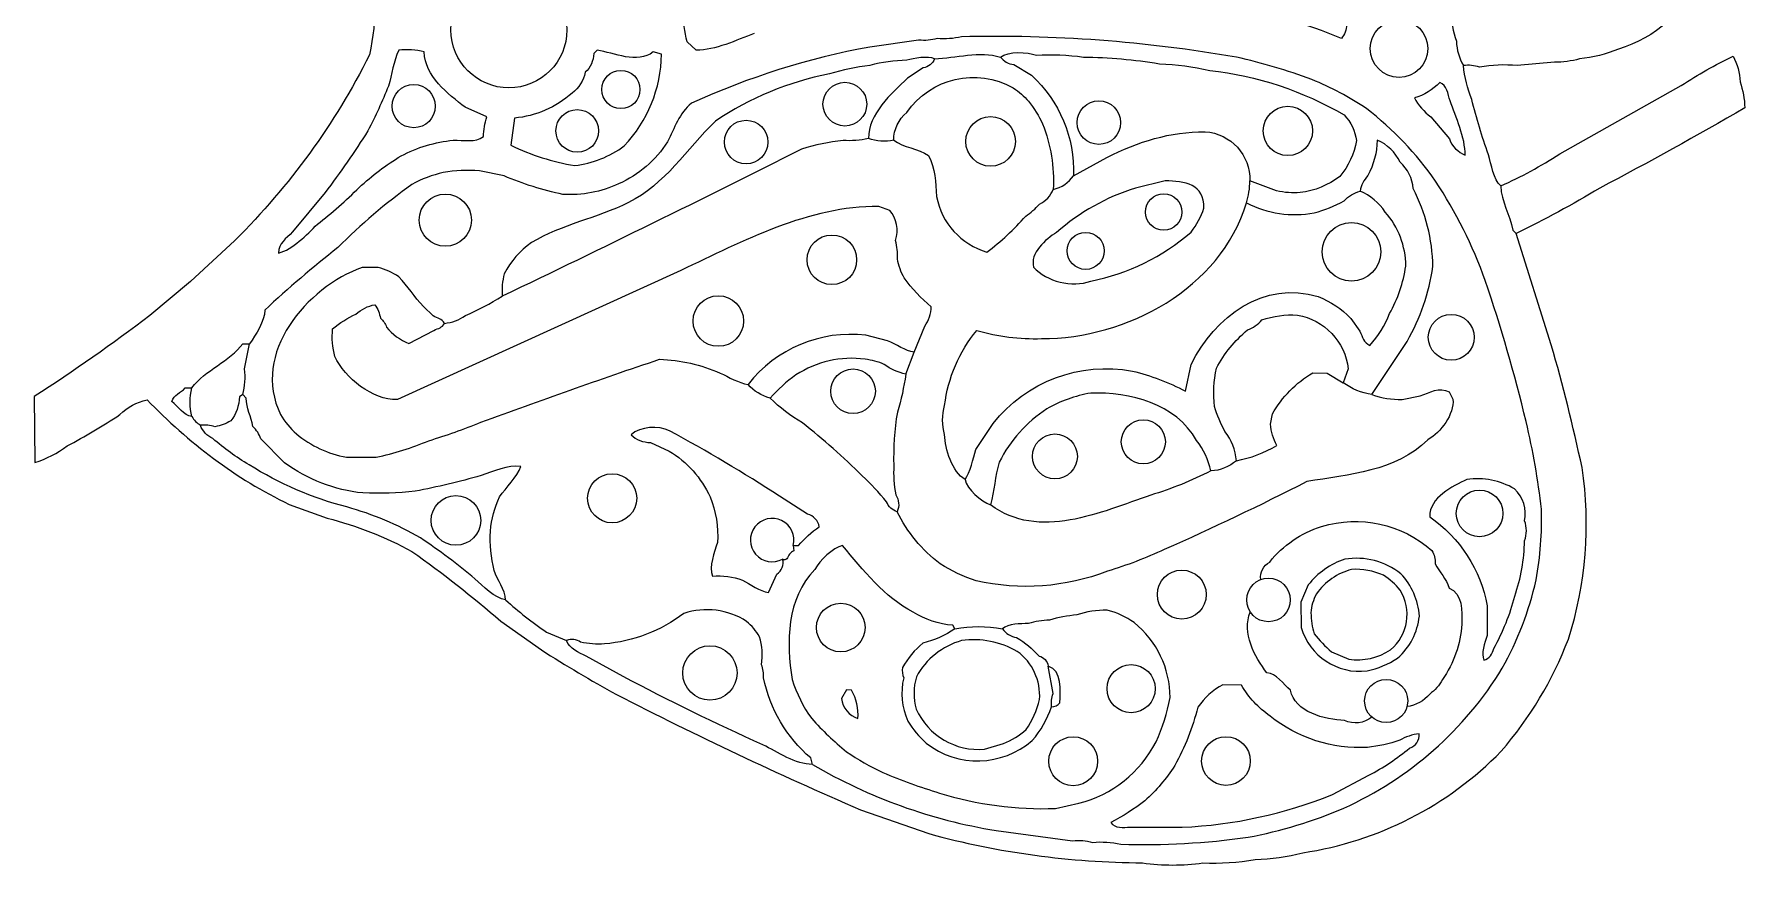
# Model space of a CAD drawing. Header units: inches. Extents: x 37.5 to 70.3, y 17.4 to 61.6.
# Drawn here: x 37.5 to 70.28, y 17.37 to 33.3 of the extents above; entities that cross this region are included whole.
import ezdxf

# ---------------------------------------------------------------- set-up
doc = ezdxf.new("R2010")
doc.units = ezdxf.units.IN
doc.header["$MEASUREMENT"] = 0
doc.layers.add('20_EXACT_CIRCLES', color=7, linetype='CONTINUOUS', lineweight=18)
doc.layers.add('30_SHARED_EDGES', color=7, linetype='CONTINUOUS', lineweight=18)

msp = doc.modelspace()

# ---------------------------------------------------------------- linework, layer by layer
at = {"layer": '20_EXACT_CIRCLES'}
for centre, radius in [((46.598, 33.379), 1.111), ((63.656, 33.021), 0.552), ((48.742, 32.237), 0.366), ((44.773, 31.918), 0.414), ((53.035, 31.956), 0.419), ((47.907, 31.443), 0.409), ((57.902, 31.602), 0.417), ((61.524, 31.444), 0.473), ((51.143, 31.231), 0.417), ((55.828, 31.242), 0.475), ((45.379, 29.735), 0.5), ((59.145, 29.889), 0.349), ((62.743, 29.128), 0.563), ((52.786, 28.975), 0.475), ((57.649, 29.146), 0.355), ((50.611, 27.802), 0.484), ((64.655, 27.491), 0.439), ((53.192, 26.458), 0.427), ((58.755, 25.489), 0.422), ((57.06, 25.209), 0.43), ((48.576, 24.407), 0.47), ((45.582, 23.983), 0.475), ((65.197, 24.118), 0.447), ((59.491, 22.563), 0.468), ((61.153, 22.461), 0.418), ((52.957, 21.932), 0.466), ((50.449, 21.062), 0.521), ((58.521, 20.761), 0.461), ((63.408, 20.525), 0.413), ((57.411, 19.371), 0.468), ((60.338, 19.374), 0.467)]:
    msp.add_circle(centre, radius, dxfattribs=at)
at = {"layer": '30_SHARED_EDGES'}
for p, q in [((50.186, 32.989), (50.01, 33.151)), ((54.449, 33.183), (53.516, 33.05)), ((48.287, 32.989), (48.222, 32.924)), ((49.522, 32.911), (49.36, 32.956)), ((54.535, 32.652), (54.238, 32.453)), ((56.27, 32.718), (56.61, 32.511)), ((66.633, 32.76), (65.917, 32.696)), ((66.734, 31.003), (69.064, 32.314)), ((46.175, 31.713), (45.761, 31.897)), ((46.702, 31.689), (46.637, 31.169)), ((64.264, 31.715), (64.62, 31.289)), ((57.417, 30.584), (58.057, 30.937)), ((46.503, 30.581), (46.031, 30.68)), ((59.172, 30.487), (58.607, 30.35)), ((61.309, 30.298), (60.797, 30.487)), ((43.074, 30.264), (42.451, 29.509)), ((53.894, 29.922), (53.684, 29.999)), ((65.833, 29.545), (65.898, 29.48)), ((41.347, 29.346), (40.495, 28.56)), ((66.573, 27.347), (65.898, 29.48)), ((40.495, 28.56), (39.715, 27.91)), ((44.091, 28.827), (43.784, 28.828)), ((49.893, 28.772), (44.459, 26.3)), ((45.143, 27.901), (44.958, 28.081)), ((44.681, 27.374), (45.159, 27.623)), ((54.363, 27.205), (54.566, 27.705)), ((62.729, 27.853), (62.901, 27.609)), ((41.497, 27.368), (41.627, 27.368)), ((41.53, 26.886), (41.627, 27.368)), ((53.855, 27.426), (53.437, 27.529)), ((63.136, 26.393), (63.809, 27.413)), ((54.201, 26.783), (54.363, 27.205)), ((59.562, 26.46), (59.674, 26.973)), ((62.68, 26.887), (62.584, 26.62)), ((62.001, 26.812), (62.275, 26.807)), ((62.275, 26.807), (62.584, 26.62)), ((37.5, 26.356), (37.512, 25.093)), ((40.392, 26.522), (40.522, 26.523)), ((41.497, 26.393), (41.432, 26.353)), ((41.562, 26.328), (41.497, 26.393)), ((63.712, 26.298), (64.058, 26.368)), ((64.618, 26.445), (64.688, 26.307)), ((61.189, 25.828), (61.228, 26.022)), ((55.543, 25.343), (55.877, 25.842)), ((42.298, 25.088), (41.843, 25.544)), ((49.309, 25.475), (49.667, 25.313)), ((43.484, 25.194), (44.052, 25.193)), ((42.389, 24.29), (43.114, 24.027)), ((52.318, 24.103), (51.781, 24.451)), ((52.044, 23.504), (52.055, 23.404)), ((52.044, 23.504), (52.148, 23.501)), ((51.569, 22.601), (51.734, 22.956)), ((61.915, 22.747), (61.774, 22.42)), ((61.774, 22.42), (61.777, 21.935)), ((65.344, 22.345), (65.342, 21.777)), ((46.443, 22.053), (47.219, 21.503)), ((55.143, 21.909), (55.104, 21.974)), ((47.319, 21.844), (47.703, 21.682)), ((48.786, 20.994), (48.079, 21.381)), ((62.363, 21.468), (62.69, 21.327)), ((57.025, 20.666), (56.93, 21.194)), ((53.064, 20.739), (52.972, 20.575)), ((53.161, 20.732), (53.064, 20.739)), ((60.634, 20.83), (60.277, 20.837)), ((55.713, 19.604), (56.075, 19.71)), ((52.414, 19.31), (52.381, 19.433)), ((62.378, 18.735), (63.078, 19.102)), ((53.335, 18.442), (54.645, 17.984)), ((57.073, 18.466), (57.519, 18.567)), ((55.932, 18.045), (57.4, 17.849)), ((58.509, 18.108), (59.497, 18.108))]:
    msp.add_line(p, q, dxfattribs=at)
for points in [[(69.381, 34.431), (69.167, 33.729), (68.556, 33.222), (67.862, 33.012)], [(44.032, 33.914), (44.034, 33.574), (43.997, 33.236), (43.924, 32.904)], [(62.549, 33.216), (61.876, 33.496), (61.172, 33.693), (60.452, 33.801)], [(50.01, 33.151), (49.961, 33.342), (49.939, 33.539), (49.944, 33.736)], [(62.653, 33.476), (62.646, 33.381), (62.61, 33.29), (62.549, 33.216)], [(64.627, 33.737), (64.65, 33.541), (64.693, 33.347), (64.754, 33.16)], [(51.299, 33.307), (50.955, 33.184), (50.554, 32.989), (50.186, 32.989)], [(54.806, 33.215), (54.69, 33.18), (54.569, 33.169), (54.449, 33.183)], [(55.267, 33.248), (55.117, 33.21), (54.961, 33.199), (54.806, 33.215)], [(60.539, 32.855), (58.799, 33.158), (57.033, 33.289), (55.267, 33.248)], [(64.754, 33.16), (64.759, 32.996), (64.806, 32.836), (64.89, 32.696)], [(43.924, 32.904), (43.262, 31.565), (42.399, 30.403), (41.347, 29.346)], [(44.486, 32.989), (44.383, 32.776), (44.361, 32.528), (44.287, 32.303)], [(44.973, 32.956), (44.815, 33), (44.649, 33.011), (44.486, 32.989)], [(45.761, 31.897), (45.425, 32.155), (44.992, 32.488), (44.973, 32.956)], [(48.222, 32.924), (48.218, 32.788), (48.16, 32.659), (48.06, 32.566)], [(49.36, 32.956), (49.057, 32.72), (48.616, 32.94), (48.287, 32.989)], [(48.808, 31.155), (49.256, 31.631), (49.51, 32.257), (49.522, 32.911)], [(53.516, 33.05), (52.335, 32.833), (51.186, 32.472), (50.094, 31.975)], [(54.224, 32.796), (53.985, 32.791), (53.747, 32.758), (53.515, 32.699)], [(54.753, 32.826), (54.628, 32.876), (54.356, 32.842), (54.224, 32.796)], [(54.753, 32.826), (54.72, 32.731), (54.635, 32.664), (54.535, 32.652)], [(54.753, 32.826), (55.159, 32.843), (55.615, 32.978), (56.02, 32.859)], [(56.02, 32.859), (56.167, 32.973), (56.531, 32.956), (56.706, 32.894)], [(56.02, 32.859), (56.077, 32.775), (56.169, 32.723), (56.27, 32.718)], [(56.706, 32.894), (57.006, 32.911), (57.308, 32.899), (57.606, 32.859)], [(57.606, 32.859), (58.094, 32.854), (58.581, 32.811), (59.062, 32.73)], [(61.984, 32.428), (61.512, 32.603), (61.03, 32.746), (60.539, 32.855)], [(67.115, 32.824), (66.958, 32.779), (66.796, 32.758), (66.633, 32.76)], [(67.862, 33.012), (67.624, 32.912), (67.372, 32.849), (67.115, 32.824)], [(69.064, 32.314), (69.382, 32.522), (69.714, 32.71), (70.057, 32.875)], [(70.057, 32.875), (70.137, 32.723), (70.182, 32.555), (70.189, 32.383)], [(48.06, 32.566), (48.026, 32.408), (47.937, 32.267), (47.808, 32.169)], [(52.74, 32.537), (51.958, 32.383), (51.214, 32.075), (50.553, 31.63)], [(53.515, 32.699), (53.252, 32.669), (52.993, 32.615), (52.74, 32.537)], [(54.238, 32.453), (53.918, 32.156), (53.489, 31.769), (53.486, 31.299)], [(54.223, 31.797), (54.677, 32.462), (55.565, 32.666), (56.263, 32.266)], [(56.61, 32.511), (57.148, 32.018), (57.443, 31.314), (57.417, 30.584)], [(59.062, 32.73), (59.387, 32.72), (59.71, 32.677), (60.026, 32.601)], [(60.026, 32.601), (60.936, 32.502), (61.814, 32.211), (62.604, 31.749)], [(65.197, 32.666), (65.098, 32.699), (64.993, 32.709), (64.89, 32.696)], [(65.049, 32.048), (64.964, 32.255), (64.911, 32.473), (64.89, 32.696)], [(65.917, 32.696), (65.677, 32.717), (65.435, 32.707), (65.197, 32.666)], [(44.287, 32.303), (44.171, 32.011), (44.04, 31.725), (43.894, 31.447)], [(47.808, 32.169), (47.499, 31.896), (47.112, 31.728), (46.702, 31.689)], [(56.263, 32.266), (56.372, 32.195), (56.47, 32.109), (56.556, 32.012)], [(63.035, 31.868), (62.704, 32.089), (62.352, 32.277), (61.984, 32.428)], [(64.436, 32.371), (64.303, 32.23), (64.135, 32.128), (63.948, 32.077)], [(64.632, 32.021), (64.586, 32.155), (64.576, 32.319), (64.436, 32.371)], [(70.189, 32.383), (70.246, 32.223), (70.277, 32.054), (70.28, 31.884)], [(50.094, 31.975), (49.866, 31.789), (49.768, 31.492), (49.636, 31.237)], [(53.973, 31.267), (53.97, 31.473), (54.063, 31.668), (54.223, 31.797)], [(56.556, 32.012), (56.663, 31.879), (56.753, 31.733), (56.824, 31.577)], [(64.354, 30.484), (63.987, 31.009), (63.542, 31.475), (63.035, 31.868)], [(63.948, 32.077), (64.025, 31.934), (64.133, 31.81), (64.264, 31.715)], [(64.923, 30.982), (64.923, 31.311), (64.744, 31.712), (64.632, 32.021)], [(65.37, 30.988), (65.243, 31.335), (65.136, 31.688), (65.049, 32.048)], [(70.28, 31.884), (69.363, 31.355), (68.437, 30.842), (67.501, 30.347)], [(46.11, 31.335), (46.114, 31.464), (46.135, 31.591), (46.175, 31.713)], [(50.553, 31.63), (50.007, 31.093), (49.585, 30.418), (48.887, 30.071)], [(56.824, 31.577), (56.982, 31.18), (57.052, 30.752), (57.028, 30.324)], [(62.604, 31.749), (62.732, 31.613), (62.814, 31.442), (62.84, 31.258)], [(43.894, 31.447), (43.64, 31.04), (43.366, 30.645), (43.074, 30.264)], [(44.53, 30.965), (44.841, 31.129), (45.181, 31.231), (45.532, 31.264)], [(45.532, 31.264), (45.72, 31.269), (45.956, 31.218), (46.11, 31.335)], [(46.637, 31.169), (47.023, 30.981), (47.434, 30.85), (47.858, 30.78)], [(47.858, 30.78), (48.202, 30.822), (48.529, 30.951), (48.808, 31.155)], [(49.636, 31.237), (49.411, 30.881), (49.085, 30.601), (48.7, 30.432)], [(53.001, 31.263), (52.732, 31.23), (52.466, 31.174), (52.206, 31.097)], [(53.486, 31.299), (53.328, 31.26), (53.164, 31.248), (53.001, 31.263)], [(53.973, 31.267), (53.811, 31.232), (53.642, 31.243), (53.486, 31.299)], [(53.973, 31.267), (54.156, 31.124), (54.436, 31.11), (54.64, 30.97)], [(58.057, 30.937), (58.65, 31.238), (59.273, 31.43), (59.938, 31.429)], [(59.938, 31.429), (60.43, 31.395), (60.809, 30.98), (60.797, 30.487)], [(62.84, 31.258), (62.795, 31.005), (62.685, 30.768), (62.519, 30.571)], [(63.236, 31.267), (63.231, 31.029), (63.17, 30.796), (63.056, 30.587)], [(63.674, 30.844), (63.586, 31.035), (63.43, 31.186), (63.236, 31.267)], [(64.62, 31.289), (64.672, 31.148), (64.782, 31.036), (64.923, 30.982)], [(43.728, 30.362), (43.975, 30.589), (44.244, 30.791), (44.53, 30.965)], [(52.206, 31.097), (50.304, 30.136), (48.391, 29.196), (46.468, 28.277)], [(54.64, 30.97), (54.769, 30.724), (54.774, 30.459), (54.792, 30.186)], [(63.925, 30.339), (63.914, 30.535), (63.824, 30.718), (63.674, 30.844)], [(65.605, 30.389), (65.46, 30.511), (65.425, 30.806), (65.37, 30.988)], [(65.605, 30.389), (65.996, 30.565), (66.374, 30.77), (66.734, 31.003)], [(45.34, 30.647), (45.129, 30.599), (44.926, 30.522), (44.737, 30.418)], [(46.031, 30.68), (45.8, 30.696), (45.568, 30.685), (45.34, 30.647)], [(47.632, 30.228), (47.245, 30.309), (46.867, 30.427), (46.503, 30.581)], [(57.028, 30.324), (57.186, 30.359), (57.325, 30.452), (57.417, 30.584)], [(59.915, 29.964), (59.932, 30.419), (59.545, 30.487), (59.172, 30.487)], [(60.732, 30.064), (60.773, 30.202), (60.795, 30.344), (60.797, 30.487)], [(62.519, 30.571), (62.298, 30.403), (62.037, 30.297), (61.762, 30.262)], [(63.056, 30.587), (62.978, 30.506), (62.927, 30.403), (62.908, 30.292)], [(42.926, 29.656), (43.208, 29.873), (43.476, 30.109), (43.728, 30.362)], [(44.737, 30.418), (44.231, 30.056), (43.758, 29.651), (43.321, 29.209)], [(48.7, 30.432), (48.367, 30.274), (47.999, 30.204), (47.632, 30.228)], [(54.792, 30.186), (54.889, 29.678), (55.262, 29.267), (55.758, 29.122)], [(56.763, 30.043), (56.883, 30.1), (56.977, 30.201), (57.028, 30.324)], [(58.607, 30.35), (58.048, 30.176), (57.532, 29.886), (57.093, 29.498)], [(61.762, 30.262), (61.61, 30.249), (61.457, 30.261), (61.309, 30.298)], [(62.601, 30.105), (62.686, 30.192), (62.792, 30.256), (62.908, 30.292)], [(63.391, 29.89), (63.272, 30.068), (63.105, 30.208), (62.908, 30.292)], [(64.304, 28.846), (64.295, 29.367), (64.165, 29.878), (63.925, 30.339)], [(65.307, 28.577), (65.066, 29.248), (64.746, 29.888), (64.354, 30.484)], [(65.605, 30.389), (65.607, 30.094), (65.789, 29.834), (65.833, 29.545)], [(67.501, 30.347), (66.979, 30.034), (66.445, 29.745), (65.898, 29.48)], [(48.887, 30.071), (48.28, 29.769), (47.612, 29.655), (47.028, 29.304)], [(53.684, 29.999), (52.344, 30.007), (51.085, 29.335), (49.893, 28.772)], [(54.006, 29.345), (54.074, 29.544), (54.031, 29.763), (53.894, 29.922)], [(56.5, 29.811), (56.598, 29.875), (56.687, 29.953), (56.763, 30.043)], [(56.803, 27.465), (58.44, 27.465), (60.225, 28.419), (60.732, 30.064)], [(59.67, 29.507), (59.777, 29.645), (59.86, 29.799), (59.915, 29.964)], [(60.732, 30.064), (61.131, 29.861), (61.587, 29.793), (62.028, 29.873)], [(62.028, 29.873), (62.227, 29.929), (62.419, 30.007), (62.601, 30.105)], [(63.785, 28.856), (63.782, 29.237), (63.642, 29.604), (63.391, 29.89)], [(42.179, 29.104), (42.46, 29.17), (42.72, 29.455), (42.926, 29.656)], [(42.451, 29.509), (42.326, 29.38), (42.183, 29.292), (42.179, 29.104)], [(55.758, 29.122), (56.028, 29.326), (56.277, 29.557), (56.5, 29.811)], [(57.751, 28.567), (58.462, 28.708), (59.124, 29.032), (59.67, 29.507)], [(43.321, 29.209), (42.836, 28.831), (42.368, 28.431), (41.919, 28.011)], [(47.028, 29.304), (46.81, 29.148), (46.632, 28.944), (46.506, 28.707)], [(54.042, 28.991), (54.05, 29.11), (54.038, 29.23), (54.006, 29.345)], [(57.093, 29.498), (56.883, 29.379), (56.576, 29.088), (56.652, 28.837)], [(54.172, 28.627), (54.111, 28.741), (54.067, 28.864), (54.042, 28.991)], [(63.474, 27.945), (63.632, 28.227), (63.737, 28.536), (63.785, 28.856)], [(43.784, 28.828), (42.726, 28.45), (41.645, 27.18), (42.222, 26.012)], [(44.486, 28.649), (44.367, 28.734), (44.233, 28.794), (44.091, 28.827)], [(44.958, 28.081), (44.781, 28.259), (44.668, 28.473), (44.486, 28.649)], [(46.506, 28.707), (46.472, 28.567), (46.459, 28.422), (46.468, 28.277)], [(54.688, 28.077), (54.493, 28.237), (54.319, 28.422), (54.172, 28.627)], [(56.652, 28.837), (56.911, 28.551), (57.381, 28.438), (57.751, 28.567)], [(59.674, 26.973), (60.121, 27.883), (61.061, 28.593), (62.107, 28.271)], [(63.809, 27.413), (64.062, 27.856), (64.23, 28.342), (64.304, 28.846)], [(66.089, 25.876), (65.871, 26.788), (65.61, 27.689), (65.307, 28.577)], [(45.762, 27.909), (46.006, 28.015), (46.242, 28.138), (46.468, 28.277)], [(62.107, 28.271), (62.342, 28.178), (62.554, 28.035), (62.729, 27.853)], [(39.715, 27.91), (38.998, 27.362), (38.26, 26.843), (37.5, 26.356)], [(41.919, 28.011), (41.917, 27.803), (41.749, 27.537), (41.627, 27.368)], [(43.219, 27.652), (43.353, 27.767), (43.504, 27.862), (43.666, 27.933)], [(43.666, 27.933), (43.766, 28.028), (43.893, 28.092), (44.03, 28.115)], [(44.03, 28.115), (44.083, 28.037), (44.119, 27.948), (44.134, 27.855)], [(45.363, 27.758), (45.311, 27.847), (45.238, 27.851), (45.143, 27.901)], [(45.363, 27.758), (45.507, 27.771), (45.645, 27.824), (45.762, 27.909)], [(54.566, 27.705), (54.645, 27.813), (54.688, 27.943), (54.688, 28.077)], [(61.028, 27.823), (61.246, 27.898), (61.477, 27.93), (61.707, 27.916)], [(61.707, 27.916), (62.225, 27.829), (62.622, 27.409), (62.68, 26.887)], [(63.095, 27.335), (63.259, 27.513), (63.387, 27.72), (63.474, 27.945)], [(43.261, 27.121), (43.216, 27.294), (43.202, 27.474), (43.219, 27.652)], [(44.134, 27.855), (44.189, 27.812), (44.23, 27.753), (44.251, 27.686)], [(44.251, 27.686), (44.365, 27.547), (44.513, 27.439), (44.681, 27.374)], [(45.159, 27.623), (45.253, 27.667), (45.314, 27.672), (45.363, 27.758)], [(53.437, 27.529), (52.572, 27.632), (51.715, 27.276), (51.179, 26.588)], [(54.947, 26.187), (55.01, 26.715), (55.225, 27.214), (55.565, 27.623)], [(55.565, 27.623), (55.967, 27.506), (56.385, 27.452), (56.803, 27.465)], [(60.156, 26.899), (60.304, 27.18), (60.506, 27.429), (60.751, 27.631)], [(60.751, 27.631), (60.856, 27.673), (60.951, 27.739), (61.028, 27.823)], [(62.901, 27.609), (62.96, 27.493), (62.974, 27.389), (63.095, 27.335)], [(40.522, 26.523), (40.777, 26.866), (41.245, 27.028), (41.497, 27.368)], [(54.363, 27.205), (54.202, 27.231), (54.009, 27.354), (53.855, 27.426)], [(67.161, 24.998), (66.992, 25.787), (66.796, 26.571), (66.573, 27.347)], [(41.497, 26.393), (41.541, 26.553), (41.552, 26.721), (41.53, 26.886)], [(44.459, 26.3), (43.983, 26.279), (43.459, 26.716), (43.261, 27.121)], [(46.06, 25.864), (47.196, 26.282), (48.338, 26.684), (49.485, 27.071)], [(49.485, 27.071), (49.884, 27.056), (50.277, 26.966), (50.643, 26.807)], [(53.424, 27.071), (52.959, 27.133), (52.488, 27.025), (52.096, 26.769)], [(53.791, 26.971), (53.674, 27.021), (53.55, 27.055), (53.424, 27.071)], [(54.201, 26.783), (54.053, 26.818), (53.914, 26.882), (53.791, 26.971)], [(55.877, 25.842), (56.513, 26.644), (57.54, 27.03), (58.547, 26.845)], [(60.118, 26.164), (60.093, 26.409), (60.105, 26.657), (60.156, 26.899)], [(50.643, 26.807), (50.808, 26.729), (51.001, 26.615), (51.179, 26.588)], [(51.601, 26.328), (51.438, 26.371), (51.291, 26.462), (51.179, 26.588)], [(52.096, 26.769), (51.916, 26.639), (51.751, 26.492), (51.601, 26.328)], [(54.201, 26.783), (54.168, 26.537), (54.115, 26.295), (54.041, 26.059)], [(58.547, 26.845), (58.9, 26.759), (59.241, 26.63), (59.562, 26.46)], [(61.228, 26.022), (61.413, 26.348), (61.68, 26.62), (62.001, 26.812)], [(63.136, 26.393), (62.937, 26.425), (62.747, 26.503), (62.584, 26.62)], [(39.142, 26.011), (39.286, 26.152), (39.467, 26.25), (39.663, 26.295)], [(39.663, 26.295), (40.456, 25.477), (41.359, 24.781), (42.389, 24.29)], [(40.135, 26.263), (40.176, 26.393), (40.307, 26.423), (40.392, 26.522)], [(40.522, 25.971), (40.359, 25.997), (40.263, 26.163), (40.135, 26.263)], [(40.522, 25.971), (40.479, 26.152), (40.479, 26.341), (40.522, 26.523)], [(41.432, 26.353), (41.428, 26.186), (41.371, 26.023), (41.268, 25.891)], [(41.692, 25.782), (41.659, 25.97), (41.563, 26.13), (41.562, 26.328)], [(52.221, 25.853), (51.995, 25.983), (51.786, 26.143), (51.601, 26.328)], [(57.746, 26.422), (57.449, 26.372), (57.164, 26.269), (56.904, 26.119)], [(59.775, 25.516), (59.374, 26.223), (58.498, 26.445), (57.746, 26.422)], [(63.136, 26.393), (63.321, 26.329), (63.516, 26.297), (63.712, 26.298)], [(64.058, 26.368), (64.245, 26.433), (64.424, 26.551), (64.618, 26.445)], [(64.688, 26.307), (64.71, 26.012), (64.46, 25.673), (64.207, 25.529)], [(38.132, 25.409), (38.479, 25.592), (38.816, 25.793), (39.142, 26.011)], [(40.522, 25.971), (40.563, 25.905), (40.619, 25.849), (40.684, 25.808)], [(42.222, 26.012), (42.303, 25.873), (42.406, 25.748), (42.526, 25.64)], [(54.041, 26.059), (53.984, 25.721), (53.961, 25.378), (53.973, 25.035)], [(54.947, 25.626), (54.896, 25.809), (54.896, 26.003), (54.947, 26.187)], [(56.904, 26.119), (56.516, 25.866), (56.202, 25.515), (55.994, 25.102)], [(60.319, 25.688), (60.236, 25.84), (60.168, 25.999), (60.118, 26.164)], [(40.963, 25.778), (40.873, 25.805), (40.779, 25.816), (40.684, 25.808)], [(40.924, 25.552), (40.813, 25.602), (40.727, 25.694), (40.684, 25.808)], [(41.268, 25.891), (41.175, 25.834), (41.071, 25.796), (40.963, 25.778)], [(41.843, 25.544), (41.815, 25.635), (41.762, 25.717), (41.692, 25.782)], [(42.526, 25.64), (42.802, 25.411), (43.132, 25.258), (43.484, 25.194)], [(45.062, 25.51), (45.4, 25.613), (45.733, 25.731), (46.06, 25.864)], [(49.674, 25.701), (49.464, 25.802), (49.116, 25.784), (48.937, 25.624)], [(48.937, 25.624), (49.038, 25.53), (49.171, 25.476), (49.309, 25.475)], [(51.781, 24.451), (51.094, 24.893), (50.391, 25.31), (49.674, 25.701)], [(53.369, 24.837), (53.005, 25.196), (52.622, 25.535), (52.221, 25.853)], [(55.338, 24.768), (55.094, 24.909), (54.951, 25.353), (54.947, 25.626)], [(60.537, 25.126), (60.521, 25.331), (60.445, 25.527), (60.319, 25.688)], [(61.312, 25.418), (61.245, 25.546), (61.203, 25.685), (61.189, 25.828)], [(66.384, 24.196), (66.319, 24.761), (66.221, 25.322), (66.089, 25.876)], [(37.512, 25.093), (37.735, 25.163), (37.944, 25.27), (38.132, 25.409)], [(41.618, 25.049), (41.372, 25.195), (41.14, 25.364), (40.924, 25.552)], [(44.052, 25.193), (44.398, 25.267), (44.736, 25.373), (45.062, 25.51)], [(49.667, 25.313), (50.01, 25.104), (50.284, 24.798), (50.454, 24.434)], [(55.338, 24.768), (55.443, 24.903), (55.492, 25.171), (55.543, 25.343)], [(60.049, 24.931), (60.002, 25.144), (59.908, 25.343), (59.775, 25.516)], [(60.537, 25.126), (60.81, 25.178), (61.072, 25.277), (61.312, 25.418)], [(64.207, 25.529), (63.584, 24.921), (62.695, 24.86), (61.887, 24.728)], [(43.493, 24.241), (42.83, 24.412), (42.198, 24.684), (41.618, 25.049)], [(43.798, 24.509), (43.255, 24.566), (42.737, 24.765), (42.298, 25.088)], [(46.825, 25.015), (46.58, 25.05), (46.295, 24.921), (46.063, 24.842)], [(46.417, 24.436), (46.547, 24.611), (46.75, 24.815), (46.825, 25.015)], [(53.973, 25.035), (53.963, 24.847), (53.975, 24.658), (54.01, 24.473)], [(55.994, 25.102), (55.909, 24.829), (55.904, 24.548), (55.825, 24.281)], [(60.049, 24.931), (59.679, 24.743), (59.294, 24.588), (58.897, 24.468)], [(60.537, 25.126), (60.4, 25.008), (60.229, 24.94), (60.049, 24.931)], [(66.899, 21.706), (67.24, 22.768), (67.33, 23.895), (67.161, 24.998)], [(46.063, 24.842), (45.647, 24.724), (45.226, 24.624), (44.802, 24.543)], [(53.835, 24.339), (53.693, 24.517), (53.537, 24.683), (53.369, 24.837)], [(55.338, 24.768), (55.368, 24.58), (55.653, 24.345), (55.825, 24.281)], [(61.887, 24.728), (60.991, 24.267), (60.08, 23.833), (59.157, 23.428)], [(64.955, 24.768), (64.677, 24.64), (64.239, 24.423), (64.242, 24.054)], [(65.867, 24.587), (65.593, 24.75), (65.271, 24.814), (64.955, 24.768)], [(66.061, 23.975), (66.108, 24.199), (66.034, 24.431), (65.867, 24.587)], [(44.802, 24.543), (44.469, 24.506), (44.133, 24.494), (43.798, 24.509)], [(46.242, 23.779), (46.264, 24.006), (46.324, 24.228), (46.417, 24.436)], [(50.454, 24.434), (50.565, 24.157), (50.612, 23.858), (50.594, 23.56)], [(54.038, 24.151), (53.945, 24.178), (53.869, 24.247), (53.835, 24.339)], [(54.01, 24.473), (54.074, 24.378), (54.084, 24.256), (54.038, 24.151)], [(58.897, 24.468), (57.935, 24.137), (56.756, 23.592), (55.825, 24.281)], [(43.114, 24.027), (43.68, 23.883), (44.226, 23.669), (44.739, 23.39)], [(44.906, 23.647), (44.461, 23.903), (43.987, 24.102), (43.493, 24.241)], [(51.823, 23.981), (51.645, 24.067), (51.432, 24.017), (51.311, 23.861)], [(52.044, 23.504), (52.093, 23.696), (52, 23.895), (51.823, 23.981)], [(52.544, 23.861), (52.525, 23.98), (52.435, 24.076), (52.318, 24.103)], [(54.861, 23.154), (54.511, 23.416), (54.229, 23.758), (54.038, 24.151)], [(62.168, 23.864), (62.905, 24.094), (63.71, 23.92), (64.286, 23.405)], [(64.242, 24.054), (64.821, 23.652), (65.218, 23.038), (65.344, 22.345)], [(66.061, 23.595), (66.106, 23.718), (66.106, 23.852), (66.061, 23.975)], [(66.282, 22.844), (66.362, 23.29), (66.396, 23.743), (66.384, 24.196)], [(45.947, 22.866), (45.613, 23.144), (45.266, 23.404), (44.906, 23.647)], [(46.316, 23.024), (46.254, 23.271), (46.229, 23.525), (46.242, 23.779)], [(51.311, 23.861), (51.191, 23.704), (51.197, 23.485), (51.325, 23.335)], [(52.148, 23.501), (52.263, 23.639), (52.396, 23.76), (52.544, 23.861)], [(61.176, 23.187), (61.431, 23.507), (61.777, 23.743), (62.168, 23.864)], [(44.739, 23.39), (45.328, 22.971), (45.896, 22.525), (46.443, 22.053)], [(50.594, 23.56), (50.539, 23.382), (50.424, 23.092), (50.498, 22.916)], [(51.325, 23.335), (51.454, 23.185), (51.67, 23.147), (51.843, 23.242)], [(52.055, 23.404), (51.994, 23.368), (51.949, 23.312), (51.926, 23.245)], [(52.99, 23.501), (52.802, 23.464), (52.555, 23.213), (52.459, 23.044)], [(54.343, 22.228), (53.8, 22.503), (53.379, 23.045), (52.99, 23.501)], [(59.157, 23.428), (58.804, 23.263), (58.439, 23.123), (58.066, 23.01)], [(63.689, 22.962), (63.386, 23.201), (62.997, 23.302), (62.616, 23.241)], [(64.286, 23.405), (64.333, 23.33), (64.354, 23.242), (64.348, 23.154)], [(65.872, 22.535), (65.99, 22.876), (66.054, 23.234), (66.061, 23.595)], [(46.533, 22.461), (46.525, 22.663), (46.378, 22.835), (46.316, 23.024)], [(51.734, 22.956), (51.826, 23.02), (51.869, 23.134), (51.843, 23.242)], [(51.926, 23.245), (51.903, 23.224), (51.868, 23.223), (51.843, 23.242)], [(52.459, 23.044), (51.919, 22.49), (51.908, 21.643), (52.027, 20.934)], [(55.549, 22.827), (55.307, 22.907), (55.076, 23.016), (54.861, 23.154)], [(58.066, 23.01), (57.264, 22.7), (56.388, 22.637), (55.549, 22.827)], [(61.004, 22.852), (60.991, 22.988), (61.058, 23.119), (61.176, 23.187)], [(62.616, 23.241), (62.339, 23.149), (62.095, 22.977), (61.915, 22.747)], [(62.746, 23.046), (62.474, 22.973), (62.235, 22.807), (62.072, 22.577)], [(63.36, 22.933), (63.167, 23.018), (62.957, 23.057), (62.746, 23.046)], [(64.044, 22.151), (64.023, 22.455), (63.898, 22.741), (63.689, 22.962)], [(64.348, 23.154), (64.432, 22.992), (64.562, 22.866), (64.613, 22.689)], [(46.533, 22.461), (46.332, 22.493), (46.095, 22.724), (45.947, 22.866)], [(50.498, 22.916), (50.693, 22.934), (50.889, 22.908), (51.072, 22.84)], [(51.072, 22.84), (51.225, 22.762), (51.407, 22.628), (51.569, 22.601)], [(63.674, 22.649), (63.584, 22.758), (63.478, 22.854), (63.36, 22.933)], [(63.494, 21.506), (63.83, 21.789), (63.907, 22.276), (63.674, 22.649)], [(64.613, 22.689), (64.882, 22.583), (64.858, 22.244), (64.858, 21.996)], [(65.633, 21.153), (65.93, 21.682), (66.149, 22.252), (66.282, 22.844)], [(46.533, 22.461), (46.781, 22.238), (47.043, 22.032), (47.319, 21.844)], [(51.151, 22.05), (50.794, 22.279), (50.353, 22.335), (49.951, 22.202)], [(62.072, 22.577), (62.009, 22.465), (61.973, 22.341), (61.967, 22.214)], [(65.471, 21.531), (65.648, 21.846), (65.783, 22.184), (65.872, 22.535)], [(49.951, 22.202), (49.509, 21.868), (48.982, 21.665), (48.43, 21.617)], [(51.402, 21.755), (51.335, 21.867), (51.25, 21.966), (51.151, 22.05)], [(55.104, 21.974), (54.834, 21.995), (54.572, 22.082), (54.343, 22.228)], [(55.143, 21.909), (55.444, 21.965), (55.752, 21.965), (56.053, 21.909)], [(56.553, 22.008), (56.395, 22.006), (56.175, 22.005), (56.053, 21.909)], [(56.954, 22.074), (56.818, 22.07), (56.683, 22.048), (56.553, 22.008)], [(57.48, 22.172), (57.302, 22.157), (57.126, 22.125), (56.954, 22.074)], [(58.059, 22.264), (57.862, 22.267), (57.666, 22.236), (57.48, 22.172)], [(58.578, 22.028), (58.421, 22.138), (58.245, 22.218), (58.059, 22.264)], [(59.267, 20.589), (59.267, 21.148), (59.013, 21.677), (58.578, 22.028)], [(61.124, 21.064), (60.887, 21.371), (60.637, 21.83), (60.805, 22.229)], [(61.967, 22.214), (61.967, 22.077), (61.989, 21.941), (62.031, 21.812)], [(63.628, 21.346), (63.863, 21.553), (64.011, 21.84), (64.044, 22.151)], [(64.858, 21.996), (64.832, 21.615), (64.704, 21.248), (64.486, 20.934)], [(47.971, 21.652), (47.894, 21.709), (47.791, 21.72), (47.703, 21.682)], [(48.079, 21.381), (47.935, 21.451), (47.758, 21.528), (47.703, 21.682)], [(48.43, 21.617), (48.276, 21.607), (48.122, 21.619), (47.971, 21.652)], [(51.439, 21.22), (51.465, 21.399), (51.452, 21.582), (51.402, 21.755)], [(55.273, 21.682), (54.902, 21.577), (54.59, 21.328), (54.406, 20.989)], [(55.143, 21.909), (54.959, 21.779), (54.751, 21.686), (54.532, 21.634)], [(56.338, 21.473), (56.017, 21.661), (55.641, 21.734), (55.273, 21.682)], [(56.053, 21.909), (56.118, 21.818), (56.217, 21.757), (56.327, 21.74)], [(56.327, 21.74), (56.487, 21.644), (56.632, 21.525), (56.756, 21.385)], [(61.777, 21.935), (61.939, 21.385), (62.473, 21.033), (63.041, 21.101)], [(62.031, 21.812), (62.128, 21.685), (62.24, 21.57), (62.363, 21.468)], [(65.342, 21.777), (65.295, 21.644), (65.225, 21.432), (65.28, 21.305)], [(65.612, 19.561), (66.162, 20.196), (66.598, 20.922), (66.899, 21.706)], [(47.219, 21.503), (47.689, 21.203), (48.168, 20.92), (48.656, 20.652)], [(54.532, 21.634), (54.373, 21.504), (54.24, 21.345), (54.14, 21.166)], [(56.765, 20.553), (56.793, 20.913), (56.631, 21.262), (56.338, 21.473)], [(56.756, 21.385), (56.847, 21.363), (56.917, 21.288), (56.93, 21.194)], [(62.69, 21.327), (62.971, 21.284), (63.258, 21.348), (63.494, 21.506)], [(63.041, 21.101), (63.25, 21.145), (63.449, 21.229), (63.628, 21.346)], [(65.28, 21.305), (65.379, 21.341), (65.452, 21.427), (65.471, 21.531)], [(51.463, 19.687), (50.557, 20.093), (49.664, 20.529), (48.786, 20.994)], [(51.475, 20.97), (51.479, 21.055), (51.467, 21.14), (51.439, 21.22)], [(54.14, 21.166), (54.128, 21.099), (54.135, 21.03), (54.162, 20.968)], [(54.406, 20.989), (54.346, 20.787), (54.345, 20.572), (54.403, 20.37)], [(57.157, 20.489), (57.161, 20.721), (57.208, 21.108), (56.93, 21.194)], [(61.576, 20.734), (61.434, 20.845), (61.305, 21.055), (61.124, 21.064)], [(62.596, 18.472), (63.855, 19.04), (64.914, 19.974), (65.633, 21.153)], [(48.656, 20.652), (50.189, 19.861), (51.75, 19.124), (53.335, 18.442)], [(52.381, 19.433), (51.918, 19.832), (51.6, 20.372), (51.475, 20.97)], [(52.027, 20.934), (52.109, 20.666), (52.234, 20.414), (52.399, 20.188)], [(53.285, 20.187), (53.301, 20.377), (53.258, 20.568), (53.161, 20.732)], [(54.162, 20.968), (54.098, 20.691), (54.125, 20.401), (54.24, 20.141)], [(56.995, 20.415), (56.987, 20.499), (56.997, 20.585), (57.025, 20.666)], [(60.277, 20.837), (60.085, 20.733), (59.922, 20.585), (59.799, 20.404)], [(61.183, 20.236), (60.959, 20.392), (60.771, 20.594), (60.634, 20.83)], [(62.609, 20.152), (62.243, 20.165), (61.647, 20.313), (61.576, 20.734)], [(64.242, 20.657), (64.133, 20.525), (63.977, 20.439), (63.807, 20.418)], [(64.486, 20.934), (64.428, 20.823), (64.344, 20.728), (64.242, 20.657)], [(52.972, 20.575), (52.99, 20.395), (53.113, 20.243), (53.285, 20.187)], [(54.403, 20.37), (54.631, 19.86), (55.157, 19.552), (55.713, 19.604)], [(56.509, 19.978), (56.63, 20.152), (56.717, 20.347), (56.765, 20.553)], [(56.625, 19.769), (56.79, 19.957), (56.916, 20.177), (56.995, 20.415)], [(56.995, 20.415), (57.058, 20.411), (57.119, 20.438), (57.157, 20.489)], [(58.998, 19.741), (59.122, 20.011), (59.213, 20.296), (59.267, 20.589)], [(59.799, 20.404), (59.7, 20.015), (59.552, 19.639), (59.357, 19.288)], [(52.399, 20.188), (52.606, 19.96), (52.828, 19.748), (53.066, 19.554)], [(54.24, 20.141), (54.338, 19.983), (54.458, 19.839), (54.596, 19.715)], [(63.05, 19.636), (62.376, 19.601), (61.711, 19.814), (61.183, 20.236)], [(63.131, 20.218), (62.986, 20.094), (62.781, 20.069), (62.609, 20.152)], [(52.414, 19.31), (52.09, 19.31), (51.75, 19.544), (51.463, 19.687)], [(54.596, 19.715), (55.198, 19.245), (56.048, 19.268), (56.625, 19.769)], [(56.075, 19.71), (56.234, 19.773), (56.381, 19.864), (56.509, 19.978)], [(57.519, 18.567), (58.157, 18.728), (58.696, 19.155), (58.998, 19.741)], [(63.668, 19.772), (63.468, 19.704), (63.261, 19.659), (63.05, 19.636)], [(64.039, 19.895), (63.908, 19.882), (63.781, 19.84), (63.668, 19.772)], [(63.856, 19.623), (63.974, 19.658), (64.051, 19.772), (64.039, 19.895)], [(53.066, 19.554), (53.286, 19.403), (53.519, 19.27), (53.761, 19.156)], [(61.81, 17.618), (63.255, 17.835), (64.59, 18.517), (65.612, 19.561)], [(63.078, 19.102), (63.354, 19.248), (63.615, 19.423), (63.856, 19.623)], [(52.414, 19.31), (53.498, 18.674), (54.691, 18.245), (55.932, 18.045)], [(53.761, 19.156), (54.116, 19.006), (54.479, 18.875), (54.848, 18.761)], [(59.357, 19.288), (59.197, 19.038), (59.004, 18.811), (58.783, 18.614)], [(54.848, 18.761), (55.568, 18.541), (56.32, 18.441), (57.073, 18.466)], [(59.497, 18.108), (60.486, 18.149), (61.461, 18.361), (62.378, 18.735)], [(58.783, 18.614), (58.579, 18.456), (58.361, 18.317), (58.132, 18.199)], [(60.761, 17.916), (61.391, 18.034), (62.006, 18.22), (62.596, 18.472)], [(58.132, 18.199), (58.215, 18.074), (58.363, 18.108), (58.509, 18.108)], [(54.645, 17.984), (55.98, 17.619), (57.356, 17.431), (58.74, 17.425)], [(57.4, 17.849), (57.528, 17.861), (57.657, 17.85), (57.782, 17.816)], [(57.782, 17.816), (57.962, 17.834), (58.144, 17.823), (58.321, 17.783)], [(58.321, 17.783), (59.137, 17.756), (59.953, 17.8), (60.761, 17.916)], [(58.74, 17.425), (59.123, 17.369), (59.513, 17.369), (59.897, 17.425)], [(59.897, 17.425), (60.233, 17.409), (60.569, 17.43), (60.9, 17.488)], [(60.9, 17.488), (61.207, 17.501), (61.512, 17.544), (61.81, 17.618)]]:
    msp.add_open_spline(points, degree=3, dxfattribs=at)

doc.saveas('drawing.dxf')
